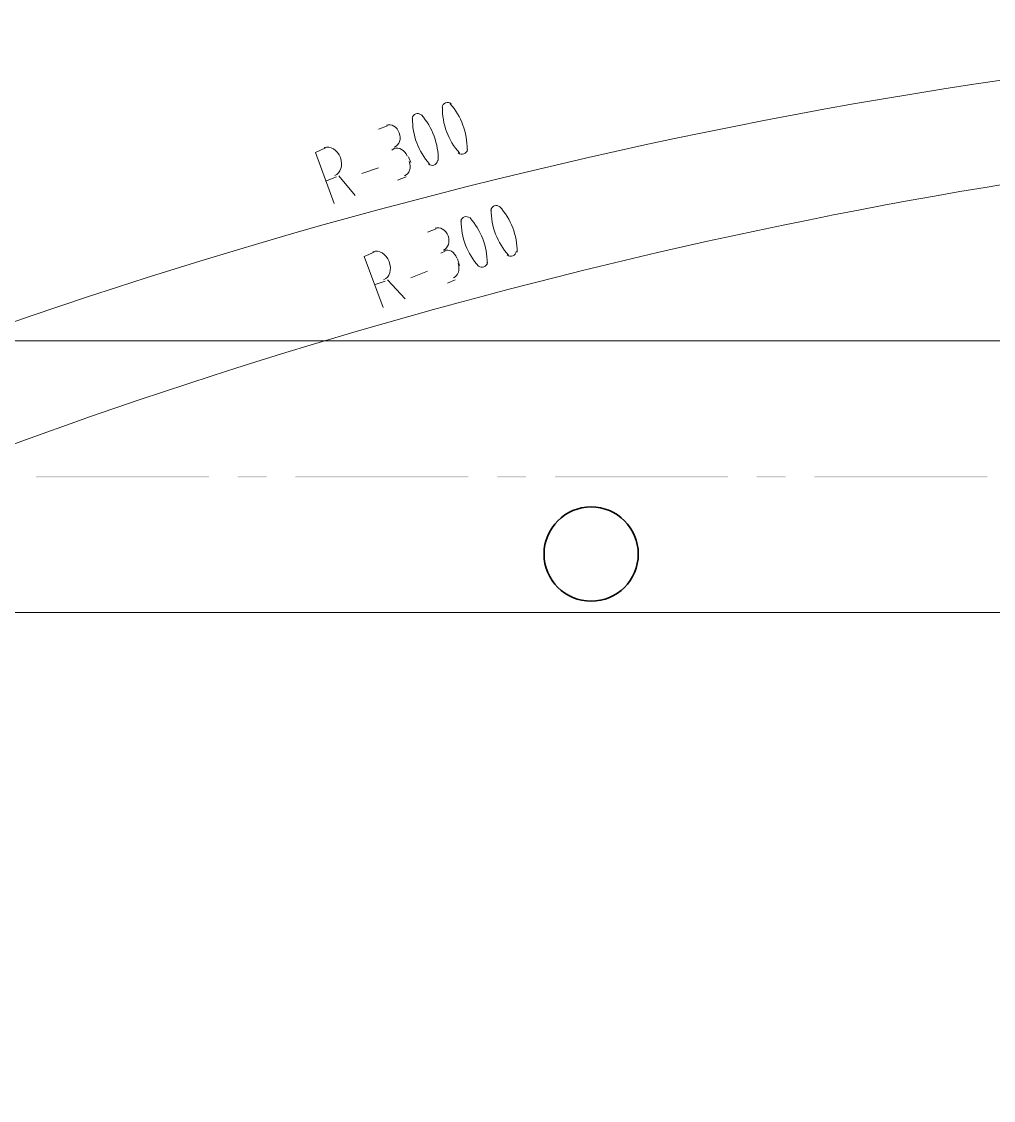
# Model space of a CAD drawing. Header units: millimetres. Extents: x 2315 to 4619, y 1334 to 1897.
# Drawn here: x 3398.1 to 3451.7, y 1576.7 to 1636.1 of the extents above; entities that cross this region are included whole.
import ezdxf

# ---------------------------------------------------------------- set-up
doc = ezdxf.new("R2010")
doc.units = ezdxf.units.MM
doc.layers.add('PDF_站场道路', color=7, linetype='Continuous', true_color=0x957000)
doc.layers.add('PDF_转运站初步方案', color=7, linetype='Continuous', true_color=0x00b85c)
doc.layers.add('PDF_粗实线层', color=7, linetype='Continuous')

msp = doc.modelspace()

# ---------------------------------------------------------------- hatches: boundary and pattern name
at = {"layer": 'PDF_站场道路', "transparency": 33554559}
for points in [[(3398.93, 1611.084), (3398.93, 1611.023), (3408.458, 1611.023), (3408.458, 1611.084)], [(3410.047, 1611.084), (3410.047, 1611.023), (3411.635, 1611.023), (3411.635, 1611.084)], [(3413.223, 1611.084), (3413.223, 1611.023), (3422.751, 1611.023), (3422.751, 1611.084)], [(3424.34, 1611.084), (3424.34, 1611.023), (3425.928, 1611.023), (3425.928, 1611.084)], [(3427.516, 1611.084), (3427.516, 1611.023), (3437.044, 1611.023), (3437.044, 1611.084)], [(3438.633, 1611.084), (3438.633, 1611.023), (3440.221, 1611.023), (3440.221, 1611.084)], [(3441.809, 1611.084), (3441.809, 1611.023), (3451.337, 1611.023), (3451.337, 1611.084)]]:
    msp.add_hatch(color=256, dxfattribs=at).paths.add_polyline_path(points)

# ---------------------------------------------------------------- linework, layer by layer
at = {"layer": 'PDF_站场道路', "lineweight": 9}
for points in [[(3361.976, 1618.536), (4057.873, 1618.536)], [(3323.922, 1603.571), (4289.309, 1603.571)]]:
    msp.add_lwpolyline(points, dxfattribs=at)
at = {"layer": 'PDF_粗实线层', "lineweight": 35}
msp.add_circle((3429.513, 1606.79), 2.596, dxfattribs=at)
at = {"layer": 'PDF_转运站初步方案', "color": 142, "lineweight": 5, "true_color": 0x00a5dd}
for points in [[(3417.804, 1630.203), (3418.293, 1630.386)], [(3415.361, 1626.11), (3414.322, 1628.92), (3414.872, 1629.164)], [(3418.72, 1629.164), (3418.537, 1629.042)], [(3419.453, 1628.676), (3419.575, 1628.37)], [(3415.483, 1627.576), (3414.872, 1627.332)], [(3415.605, 1627.637), (3416.521, 1626.538)], [(3416.888, 1627.76), (3417.804, 1628.065)], [(3419.331, 1627.576), (3418.842, 1627.393)], [(3420.491, 1624.522), (3420.98, 1624.706)], [(3418.048, 1620.369), (3417.01, 1623.178), (3417.56, 1623.423)], [(3421.469, 1623.484), (3421.224, 1623.362)], [(3422.141, 1623.056), (3422.263, 1622.69)], [(3419.575, 1622.018), (3420.491, 1622.384)], [(3418.17, 1621.835), (3417.621, 1621.651)], [(3418.293, 1621.896), (3419.27, 1620.857)], [(3422.018, 1621.896), (3421.591, 1621.713)]]:
    msp.add_lwpolyline(points, dxfattribs=at)
at = {"layer": 'PDF_转运站初步方案', "color": 142, "lineweight": 18, "true_color": 0x00a5dd}
for centre, end in [((3495.972, 1336.129), 131.04492), ((3500.798, 1331.12), 124.70032)]:
    msp.add_arc(centre, 300, 90, end, dxfattribs=at)
at = {"layer": 'PDF_转运站初步方案', "color": 142, "lineweight": 5, "true_color": 0x00a5dd}
for centre, start, end in [((3425.045, 1631.358), 179.14234, 221.49735), ((3418.955, 1629.135), 359.14234, 41.49735), ((3423.395, 1630.747), 179.14234, 221.49735), ((3417.367, 1628.524), 359.14234, 41.49735), ((3427.726, 1625.756), 179.82705, 222.18206), ((3421.711, 1623.436), 359.82705, 42.18206), ((3426.076, 1625.146), 179.82705, 222.18206), ((3420.062, 1622.825), 359.82705, 42.18206)]:
    msp.add_arc(centre, 3.726, start, end, dxfattribs=at)
for points in [[(3421.805, 1631.6), (3421.71, 1631.673), (3421.596, 1631.694), (3421.496, 1631.657)], [(3420.156, 1630.989), (3420.061, 1631.062), (3419.946, 1631.083), (3419.847, 1631.046)], [(3421.496, 1631.657), (3421.396, 1631.62), (3421.323, 1631.529), (3421.298, 1631.412)], [(3418.944, 1629.999), (3418.821, 1630.331), (3418.503, 1630.52), (3418.235, 1630.42)], [(3419.847, 1631.046), (3419.747, 1631.009), (3419.673, 1630.918), (3419.649, 1630.802)], [(3418.68, 1629.217), (3418.949, 1629.317), (3419.067, 1629.667), (3418.944, 1629.999)], [(3415.699, 1628.637), (3415.541, 1629.064), (3415.143, 1629.31), (3414.811, 1629.187)], [(3419.372, 1628.716), (3419.249, 1629.048), (3418.931, 1629.237), (3418.662, 1629.137)], [(3422.195, 1628.893), (3422.29, 1628.82), (3422.405, 1628.799), (3422.504, 1628.836)], [(3422.504, 1628.836), (3422.604, 1628.873), (3422.678, 1628.963), (3422.702, 1629.08)], [(3415.384, 1627.64), (3415.716, 1627.764), (3415.857, 1628.209), (3415.699, 1628.637)], [(3419.23, 1627.629), (3419.499, 1627.729), (3419.617, 1628.079), (3419.494, 1628.411)], [(3420.546, 1628.282), (3420.641, 1628.209), (3420.755, 1628.188), (3420.855, 1628.225)], [(3420.855, 1628.225), (3420.955, 1628.262), (3421.028, 1628.352), (3421.053, 1628.469)], [(3424.179, 1625.975), (3424.08, 1625.936), (3424.007, 1625.845), (3423.985, 1625.728)], [(3424.489, 1625.921), (3424.393, 1625.993), (3424.278, 1626.013), (3424.179, 1625.975)], [(3422.53, 1625.364), (3422.43, 1625.326), (3422.358, 1625.234), (3422.335, 1625.117)], [(3422.84, 1625.31), (3422.744, 1625.382), (3422.629, 1625.402), (3422.53, 1625.364)], [(3421.63, 1624.324), (3421.503, 1624.655), (3421.183, 1624.84), (3420.915, 1624.737)], [(3421.375, 1623.539), (3421.643, 1623.642), (3421.757, 1623.993), (3421.63, 1624.324)], [(3418.384, 1622.902), (3418.221, 1623.327), (3417.82, 1623.569), (3417.49, 1623.442)], [(3422.118, 1623.102), (3421.991, 1623.433), (3421.671, 1623.618), (3421.404, 1623.515)], [(3425.197, 1623.218), (3425.296, 1623.256), (3425.368, 1623.347), (3425.391, 1623.464)], [(3418.081, 1621.902), (3418.412, 1622.029), (3418.547, 1622.477), (3418.384, 1622.902)], [(3421.925, 1622.012), (3422.192, 1622.115), (3422.306, 1622.466), (3422.179, 1622.797)], [(3423.608, 1622.607), (3423.708, 1622.645), (3423.78, 1622.736), (3423.803, 1622.854)], [(3424.887, 1623.271), (3424.982, 1623.199), (3425.097, 1623.179), (3425.197, 1623.218)], [(3423.299, 1622.66), (3423.394, 1622.588), (3423.509, 1622.569), (3423.608, 1622.607)]]:
    msp.add_open_spline(points, degree=3, dxfattribs=at)

doc.saveas('drawing.dxf')
